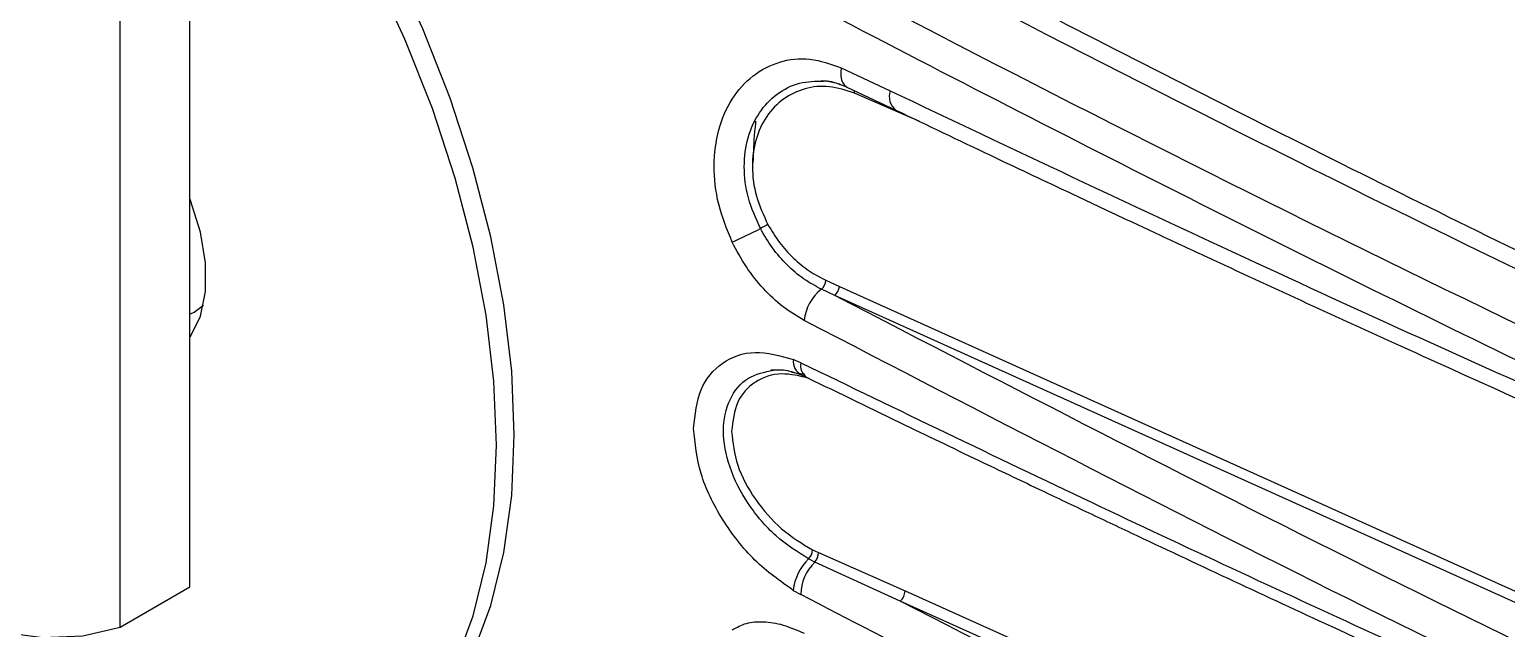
# Model space of a CAD drawing. Extents: x 7 to 113, y 1 to 87.
# Drawn here: x 78.046 to 80.862, y 5.03 to 6.172 of the extents above; entities that cross this region are included whole.
import ezdxf

# ---------------------------------------------------------------- set-up
doc = ezdxf.new("R2010")
doc.units = 0
doc.header["$MEASUREMENT"] = 0
doc.layers.add('OBJECT', color=7, linetype='CONTINUOUS')

msp = doc.modelspace()

# ---------------------------------------------------------------- linework, layer by layer
at = {"layer": 'OBJECT'}
for p, q in [((78.3515, 5.1097), (78.3515, 12.4362)), ((78.2186, 5.0329), (78.2186, 12.3594)), ((79.5936, 6.0995), (79.687, 6.0555)), ((79.6044, 6.0628), (79.6979, 6.0186)), ((79.7169, 6.0083), (79.6188, 6.051)), ((79.7422, 5.9975), (79.7169, 6.0083)), ((78.3515, 5.5853), (78.3515, 5.8501)), ((79.5644, 5.6942), (79.5902, 5.6826)), ((79.5812, 5.6653), (79.5558, 5.6771)), ((81.6518, 4.7307), (79.5812, 5.6653)), ((79.5902, 5.6826), (81.6607, 4.748)), ((79.4988, 5.5193), (79.524, 5.5151)), ((79.5164, 5.537), (79.5022, 5.5433)), ((79.5175, 5.5138), (79.5282, 5.509)), ((79.5433, 5.1569), (79.5314, 5.1628)), ((79.5389, 5.1801), (79.5502, 5.1748)), ((79.7061, 5.0823), (79.5433, 5.1569)), ((79.5502, 5.1748), (79.7151, 5.1019)), ((78.2186, 5.0329), (78.3515, 5.1097)), ((79.5022, 5.1028), (79.5164, 5.0949)), ((79.7151, 5.1019), (81.6497, 4.2328)), ((81.6407, 4.2129), (79.7061, 5.0823))]:
    msp.add_line(p, q, dxfattribs=at)
at = {"layer": 'OBJECT', "flags": 128}
for points in [[(78.6595, 4.7129), (78.6665, 4.7171), (78.7349, 4.7663), (78.7956, 4.8272), (78.8479, 4.8993), (78.8914, 4.9818), (78.9256, 5.074), (78.9503, 5.175), (78.9653, 5.284), (78.9702, 5.3997), (78.9653, 5.5212), (78.9503, 5.6473), (78.9256, 5.7769), (78.8914, 5.9087), (78.8479, 6.0414), (78.7956, 6.1739), (78.7349, 6.3048), (78.6665, 6.433), (78.591, 6.5572), (78.5091, 6.6763), (78.4215, 6.7892), (78.3529, 6.8688)], [(77.998, 4.7051), (78.0995, 4.666), (78.1989, 4.6393), (78.2952, 4.6253), (78.3876, 4.6242), (78.4751, 4.6359), (78.5571, 4.6604), (78.6326, 4.6975), (78.701, 4.7467), (78.7616, 4.8076), (78.814, 4.8797), (78.8574, 4.9622), (78.8917, 5.0544), (78.9164, 5.1554), (78.9313, 5.2644), (78.9363, 5.3801), (78.9313, 5.5016), (78.9164, 5.6278), (78.8917, 5.7573), (78.8574, 5.8891), (78.814, 6.0218), (78.7616, 6.1543), (78.701, 6.2852)], [(79.5936, 6.0995), (79.5927, 6.0913), (79.5929, 6.0836), (79.5942, 6.0768), (79.5964, 6.071), (79.5996, 6.0665), (79.6037, 6.0632), (79.6045, 6.0628)], [(78.3515, 5.5859), (78.3529, 5.5873), (78.372, 5.6258), (78.3818, 5.6731), (78.3818, 5.7273), (78.372, 5.786), (78.3529, 5.8465), (78.3515, 5.8495)], [(78.3775, 5.6459), (78.3597, 5.6328), (78.3515, 5.6294)], [(77.3347, 5.5432), (77.4056, 5.4446), (77.4821, 5.3532), (77.563, 5.2704), (77.6472, 5.1975), (77.7333, 5.1355), (77.82, 5.0854), (77.9061, 5.048), (77.9902, 5.0238), (78.0712, 5.0131), (78.1477, 5.0162), (78.2186, 5.0329)]]:
    msp.add_lwpolyline(points, dxfattribs=at)
at = {"layer": 'OBJECT'}
for centre, radius, start, end in [((79.6018, 6.0541), 0.0172, 349.73, 6.3471), ((79.7174, 6.0444), 0.0324, 159.9995, 232.2777), ((79.7256, 5.2764), 0.5904, 117.4124, 118.997), ((72.7621, 19.4682), 15.2185, 295.80028, 296.0246), ((79.537, 5.6972), 0.0275, 312.9478, 353.7305), ((79.611, 5.6073), 0.089, 128.3263, 173.2409), ((79.563, 5.6856), 0.0273, 311.7695, 353.7028), ((79.5312, 5.5397), 0.0292, 172.8415, 242.5933), ((79.5429, 5.5317), 0.0271, 168.6398, 236.3536), ((79.596, 5.0943), 0.0942, 133.3263, 174.7892), ((79.6041, 5.0936), 0.0877, 133.8339, 179.1761), ((79.5096, 5.1825), 0.0294, 317.8839, 355.3512), ((79.5231, 5.175), 0.0271, 318.3427, 359.7232), ((79.6883, 5.1023), 0.0268, 311.6109, 359.1372)]:
    msp.add_arc(centre, radius, start, end, dxfattribs=at)
for points, knots in [([(78.3515, 7.0848), (78.5248, 6.9874), (78.883, 6.7861), (79.4342, 6.489), (80.011, 6.1869), (80.5964, 5.8907), (81.1848, 5.6019), (81.5765, 5.4173), (81.7689, 5.3267)], [0, 0, 0, 0, 0.1582539, 0.327068, 0.4937068, 0.6683778, 0.8371406, 1, 1, 1, 1]), ([(81.7516, 5.298), (81.3546, 5.4869), (80.5599, 5.8651), (79.4262, 6.4486), (78.7029, 6.851), (78.3515, 7.0464)], [0, 0, 0, 0, 0.339225, 0.679039, 1, 1, 1, 1]), ([(78.3515, 6.9367), (78.6789, 6.7548), (79.3862, 6.3618), (80.5119, 5.7837), (81.3236, 5.3983), (81.7292, 5.2056)], [0, 0, 0, 0, 0.301353, 0.650905, 1, 1, 1, 1]), ([(78.3513, 6.8647), (78.5563, 6.7506), (78.9787, 6.5157), (79.636, 6.1672), (80.3194, 5.8176), (81.0073, 5.4783), (81.4712, 5.2603), (81.6985, 5.1535)], [0, 0, 0, 0, 0.190703, 0.392819, 0.598206, 0.803133, 1, 1, 1, 1]), ([(79.3858, 5.7668), (79.376, 5.7908), (79.3565, 5.8388), (79.3485, 5.9137), (79.3574, 5.983), (79.3833, 6.0422), (79.4236, 6.087), (79.4749, 6.1134), (79.5336, 6.1206), (79.5736, 6.1066), (79.5936, 6.0995)], [0, 0, 0, 0, 0.124845, 0.24983, 0.374893, 0.499993, 0.625063, 0.749967, 0.874601, 1, 1, 1, 1]), ([(79.4394, 5.7928), (79.4307, 5.8122), (79.4136, 5.8508), (79.4063, 5.9115), (79.4137, 5.9676), (79.4356, 6.0155), (79.4697, 6.0512), (79.5121, 6.0733), (79.5443, 6.0739), (79.5599, 6.0743)], [0, 0, 0, 0, 0.145042, 0.288968, 0.432674, 0.576375, 0.720203, 0.864344, 1, 1, 1, 1]), ([(79.6188, 6.051), (79.6028, 6.0563), (79.5707, 6.0669), (79.5236, 6.0618), (79.4823, 6.0422), (79.4497, 6.0086), (79.4288, 5.9638), (79.4219, 5.9112), (79.429, 5.8544), (79.4455, 5.8185), (79.4537, 5.8005)], [0, 0, 0, 0, 0.124906, 0.249953, 0.375023, 0.500104, 0.625117, 0.749959, 0.874675, 1, 1, 1, 1]), ([(79.5555, 6.075), (79.5638, 6.0743), (79.5802, 6.0728), (79.5965, 6.0661), (79.6047, 6.0627)], [0, 0, 0, 0, 0.4994147, 1, 1, 1, 1]), ([(79.5599, 6.0743), (79.5609, 6.0744), (79.5723, 6.0756), (79.5843, 6.0706), (79.5952, 6.0661)], [0, 0, 0, 0, 0.089237, 1, 1, 1, 1]), ([(79.687, 6.0555), (79.9184, 5.9458), (80.3691, 5.7323), (81.0396, 5.4289), (81.4816, 5.2374), (81.6964, 5.1444)], [0, 0, 0, 0, 0.351668, 0.685, 1, 1, 1, 1]), ([(79.6976, 6.0188), (79.7577, 5.9901), (79.8655, 5.9384), (80.0094, 5.8704), (80.1218, 5.8175), (80.2154, 5.7738), (80.3918, 5.6917), (80.616, 5.5887), (80.8824, 5.4682), (81.0529, 5.392), (81.1786, 5.3363), (81.2736, 5.2944), (81.3945, 5.2414), (81.5415, 5.1773), (81.6487, 5.1312), (81.7066, 5.1063)], [0, 0, 0, 0, 0.091689, 0.164516, 0.218484, 0.261787, 0.305981, 0.484382, 0.598114, 0.703056, 0.737321, 0.783987, 0.843319, 0.915322, 1, 1, 1, 1]), ([(79.4303, 5.9976), (79.4296, 5.991), (79.4267, 5.9641), (79.4259, 5.9381), (79.4253, 5.9184)], [0, 0, 0, 0, 0.24175, 1, 1, 1, 1]), ([(79.4537, 5.8005), (79.4608, 5.7889), (79.4748, 5.7656), (79.5019, 5.7359), (79.532, 5.7109), (79.5535, 5.6998), (79.5644, 5.6942)], [0, 0, 0, 0, 0.249435, 0.499655, 0.748628, 1, 1, 1, 1]), ([(79.5558, 5.6771), (79.5443, 5.6833), (79.5215, 5.6955), (79.4899, 5.7228), (79.4614, 5.7551), (79.4467, 5.7802), (79.4394, 5.7928)], [0, 0, 0, 0, 0.251653, 0.500767, 0.75093, 1, 1, 1, 1]), ([(79.5226, 5.6178), (79.5091, 5.6259), (79.4821, 5.642), (79.4448, 5.6774), (79.4113, 5.7188), (79.3943, 5.7508), (79.3858, 5.7668)], [0, 0, 0, 0, 0.250785, 0.500021, 0.750018, 1, 1, 1, 1]), ([(81.6378, 4.6419), (81.2893, 4.8084), (80.5923, 5.1413), (79.9182, 5.4906), (79.5812, 5.6653)], [0, 0, 0, 0, 0.500069, 1, 1, 1, 1]), ([(81.6055, 4.5804), (81.2549, 4.7479), (80.5488, 5.0853), (79.8662, 5.4395), (79.5226, 5.6178)], [0, 0, 0, 0, 0.49662, 1, 1, 1, 1]), ([(79.312, 5.4118), (79.3148, 5.4378), (79.3205, 5.4898), (79.3644, 5.5406), (79.4271, 5.564), (79.4772, 5.5502), (79.5022, 5.5433)], [0, 0, 0, 0, 0.24993, 0.499886, 0.749919, 1, 1, 1, 1]), ([(79.5314, 5.1628), (79.5101, 5.1762), (79.4676, 5.2031), (79.4138, 5.2668), (79.3776, 5.3377), (79.3647, 5.4089), (79.3778, 5.4692), (79.4121, 5.5118), (79.4476, 5.5192), (79.4644, 5.5227)], [0, 0, 0, 0, 0.1455825, 0.2905011, 0.4350712, 0.5794261, 0.7237648, 0.8683104, 1, 1, 1, 1]), ([(79.4596, 5.5233), (79.4687, 5.5238), (79.487, 5.5247), (79.5073, 5.5175), (79.5175, 5.5138)], [0, 0, 0, 0, 0.495712, 1, 1, 1, 1]), ([(79.5164, 5.537), (79.701, 5.4478), (80.061, 5.2738), (80.5954, 5.0251), (81.1065, 4.7928), (81.442, 4.6453), (81.605, 4.5737)], [0, 0, 0, 0, 0.27038, 0.527173, 0.77038, 1, 1, 1, 1]), ([(79.5327, 5.5071), (79.5147, 5.5115), (79.4765, 5.5207), (79.4275, 5.5034), (79.3915, 5.4652), (79.3868, 5.4258), (79.3844, 5.4061)], [0, 0, 0, 0, 0.230377, 0.487413, 0.743889, 1, 1, 1, 1]), ([(79.5279, 5.5091), (79.5904, 5.4787), (79.7024, 5.4242), (79.852, 5.3524), (79.9688, 5.2966), (80.0661, 5.2504), (80.2494, 5.1637), (80.4825, 5.0549), (80.7595, 4.9276), (80.9367, 4.8471), (81.0674, 4.7882), (81.1662, 4.7439), (81.2919, 4.6879), (81.4447, 4.6202), (81.5561, 4.5714), (81.6163, 4.5451)], [0, 0, 0, 0, 0.09169, 0.164516, 0.218483, 0.261785, 0.30598, 0.48438, 0.598112, 0.703053, 0.737319, 0.783987, 0.84332, 0.915323, 1, 1, 1, 1]), ([(79.5022, 5.1028), (79.4771, 5.1206), (79.427, 5.156), (79.3643, 5.2369), (79.3205, 5.3265), (79.3148, 5.3834), (79.312, 5.4118)], [0, 0, 0, 0, 0.250566, 0.500351, 0.750175, 1, 1, 1, 1]), ([(79.3844, 5.4061), (79.3868, 5.3847), (79.3915, 5.3417), (79.4275, 5.2752), (79.4784, 5.2167), (79.5187, 5.1923), (79.5389, 5.1801)], [0, 0, 0, 0, 0.249291, 0.498953, 0.749084, 1, 1, 1, 1]), ([(81.605, 4.0603), (81.442, 4.1372), (81.1065, 4.2957), (80.5954, 4.5452), (80.061, 4.8123), (79.701, 4.9991), (79.5164, 5.0949)], [0, 0, 0, 0, 0.22962, 0.472827, 0.72962, 1, 1, 1, 1]), ([(81.6373, 4.1303), (81.3106, 4.2853), (80.6569, 4.5954), (80.0232, 4.9199), (79.7061, 5.0823)], [0, 0, 0, 0, 0.499771, 1, 1, 1, 1]), ([(79.3858, 5.0275), (79.3943, 5.0323), (79.4114, 5.0418), (79.4449, 5.0444), (79.4822, 5.0388), (79.5091, 5.0271), (79.5226, 5.0213)], [0, 0, 0, 0, 0.251427, 0.50031, 0.75055, 1, 1, 1, 1])]:
    msp.add_open_spline(points, degree=3, knots=knots, dxfattribs=at)

doc.saveas('drawing.dxf')
